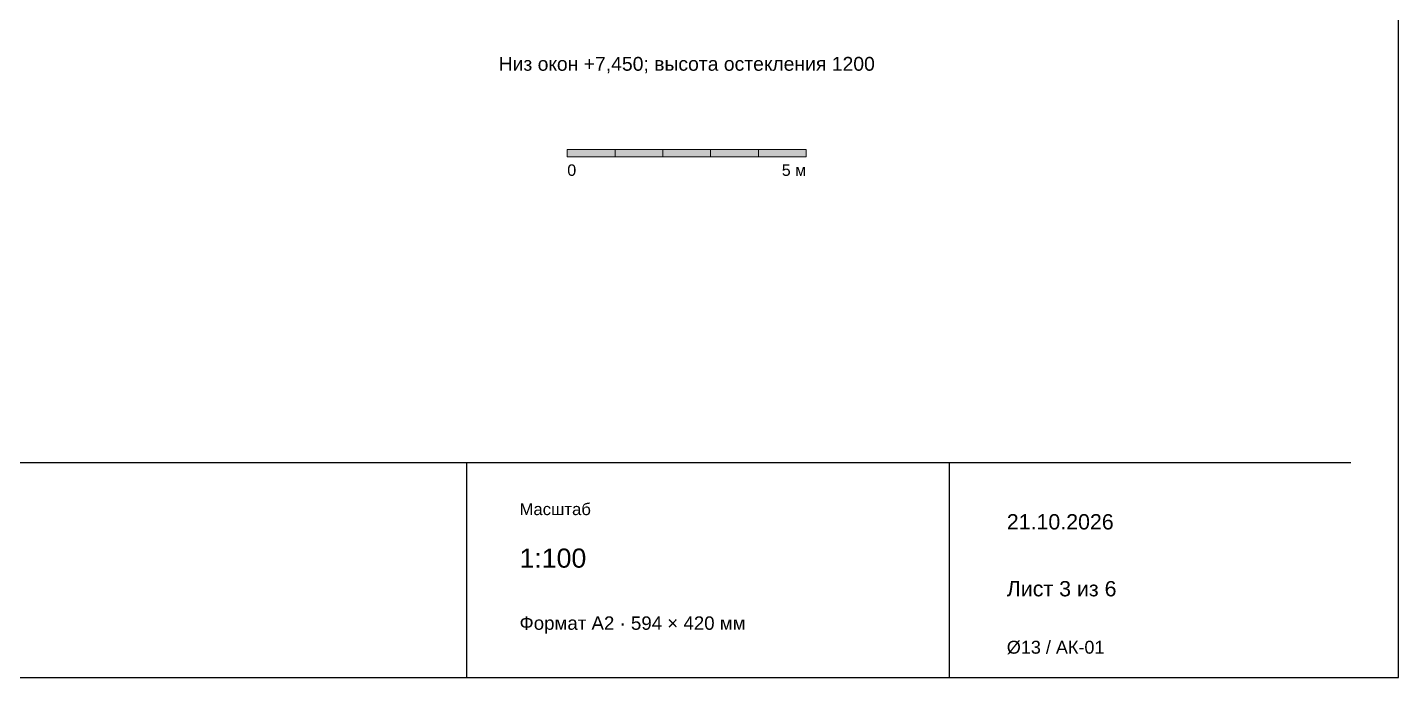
# Paper-space layout '03 Второй этаж и бельведер' of a CAD drawing. Header units: millimetres. Extents: x 10 to 584, y 10 to 410.
# Drawn here: x 297 to 584, y 10 to 146.1 of the extents above; entities that cross this region are included whole.
import ezdxf
from ezdxf.enums import TextEntityAlignment as Align

# ---------------------------------------------------------------- set-up
doc = ezdxf.new("R2010")
doc.units = ezdxf.units.MM
for name, color, linetype, lineweight, true_color in [('P_FILL', 7, 'Continuous', 0, 0xe8e9e2), ('P_FRAME', 7, 'Continuous', 25, 0x203e3b), ('P_OUTLINE', 7, 'Continuous', 18, 0x203e3b), ('P_TEXT', 7, 'Continuous', 18, 0x203e3b)]:
    doc.layers.add(name, color=color, linetype=linetype, lineweight=lineweight, true_color=true_color)
doc.styles.add('DOME', font='Arial.ttf')

psp = doc.layouts.new('03 Второй этаж и бельведер')

# ---------------------------------------------------------------- hatches: boundary and pattern name
at = {"layer": 'P_FILL', "true_color": 0x203e3b}
for points in [[(420, 119), (420, 120.5), (410, 120.5), (410, 119)], [(440, 119), (440, 120.5), (430, 120.5), (430, 119)], [(460, 119), (460, 120.5), (450, 120.5), (450, 119)]]:
    psp.add_hatch(color=119, dxfattribs=at).paths.add_polyline_path(points)
at = {"layer": 'P_FILL', "true_color": 0xffffff}
for points in [[(430, 119), (430, 120.5), (420, 120.5), (420, 119)], [(450, 119), (450, 120.5), (440, 120.5), (440, 119)]]:
    psp.add_hatch(color=7, dxfattribs=at).paths.add_polyline_path(points)

# ---------------------------------------------------------------- linework, layer by layer
at = {"layer": 'P_FRAME'}
for p, q in [((20, 55), (574, 55)), ((389, 10), (389, 55)), ((490, 10), (490, 55))]:
    psp.add_line(p, q, dxfattribs=at)
psp.add_lwpolyline([(584, 10), (584, 410), (10, 410), (10, 10), (584, 10)], dxfattribs=at)
at = {"layer": 'P_OUTLINE'}
for points in [[(420, 119), (420, 120.5), (410, 120.5), (410, 119), (420, 119)], [(430, 119), (430, 120.5), (420, 120.5), (420, 119), (430, 119)], [(440, 119), (440, 120.5), (430, 120.5), (430, 119), (440, 119)], [(450, 119), (450, 120.5), (440, 120.5), (440, 119), (450, 119)], [(460, 119), (460, 120.5), (450, 120.5), (450, 119), (460, 119)]]:
    psp.add_lwpolyline(points, dxfattribs=at)

# ---------------------------------------------------------------- texts
at = {"layer": 'P_TEXT', "style": 'DOME'}
psp.add_text('Низ окон +7,450; высота остекления 1200', height=2.9, dxfattribs=at).set_placement((435, 137), align=Align.CENTER)
for s, height, p in [('0', 2.4, (410, 115)), ('21.10.2026', 3.2, (502, 41)), ('1:100', 4, (400, 33)), ('Лист 3 из 6', 3.2, (502, 27)), ('Формат A2 · 594 × 420 мм', 2.8, (400, 20))]:
    psp.add_text(s, height=height, dxfattribs=at).set_placement(p)
psp.add_text('5 м', height=2.4, dxfattribs=at).set_placement((460, 115), align=Align.RIGHT)
at = {"layer": 'P_TEXT', "color": 8, "true_color": 0x71817c, "style": 'DOME'}
for s, height, p in [('Масштаб', 2.5, (400, 44)), ('Ø13 / АК-01', 2.7, (502, 15))]:
    psp.add_text(s, height=height, dxfattribs=at).set_placement(p)

doc.saveas('drawing.dxf')
